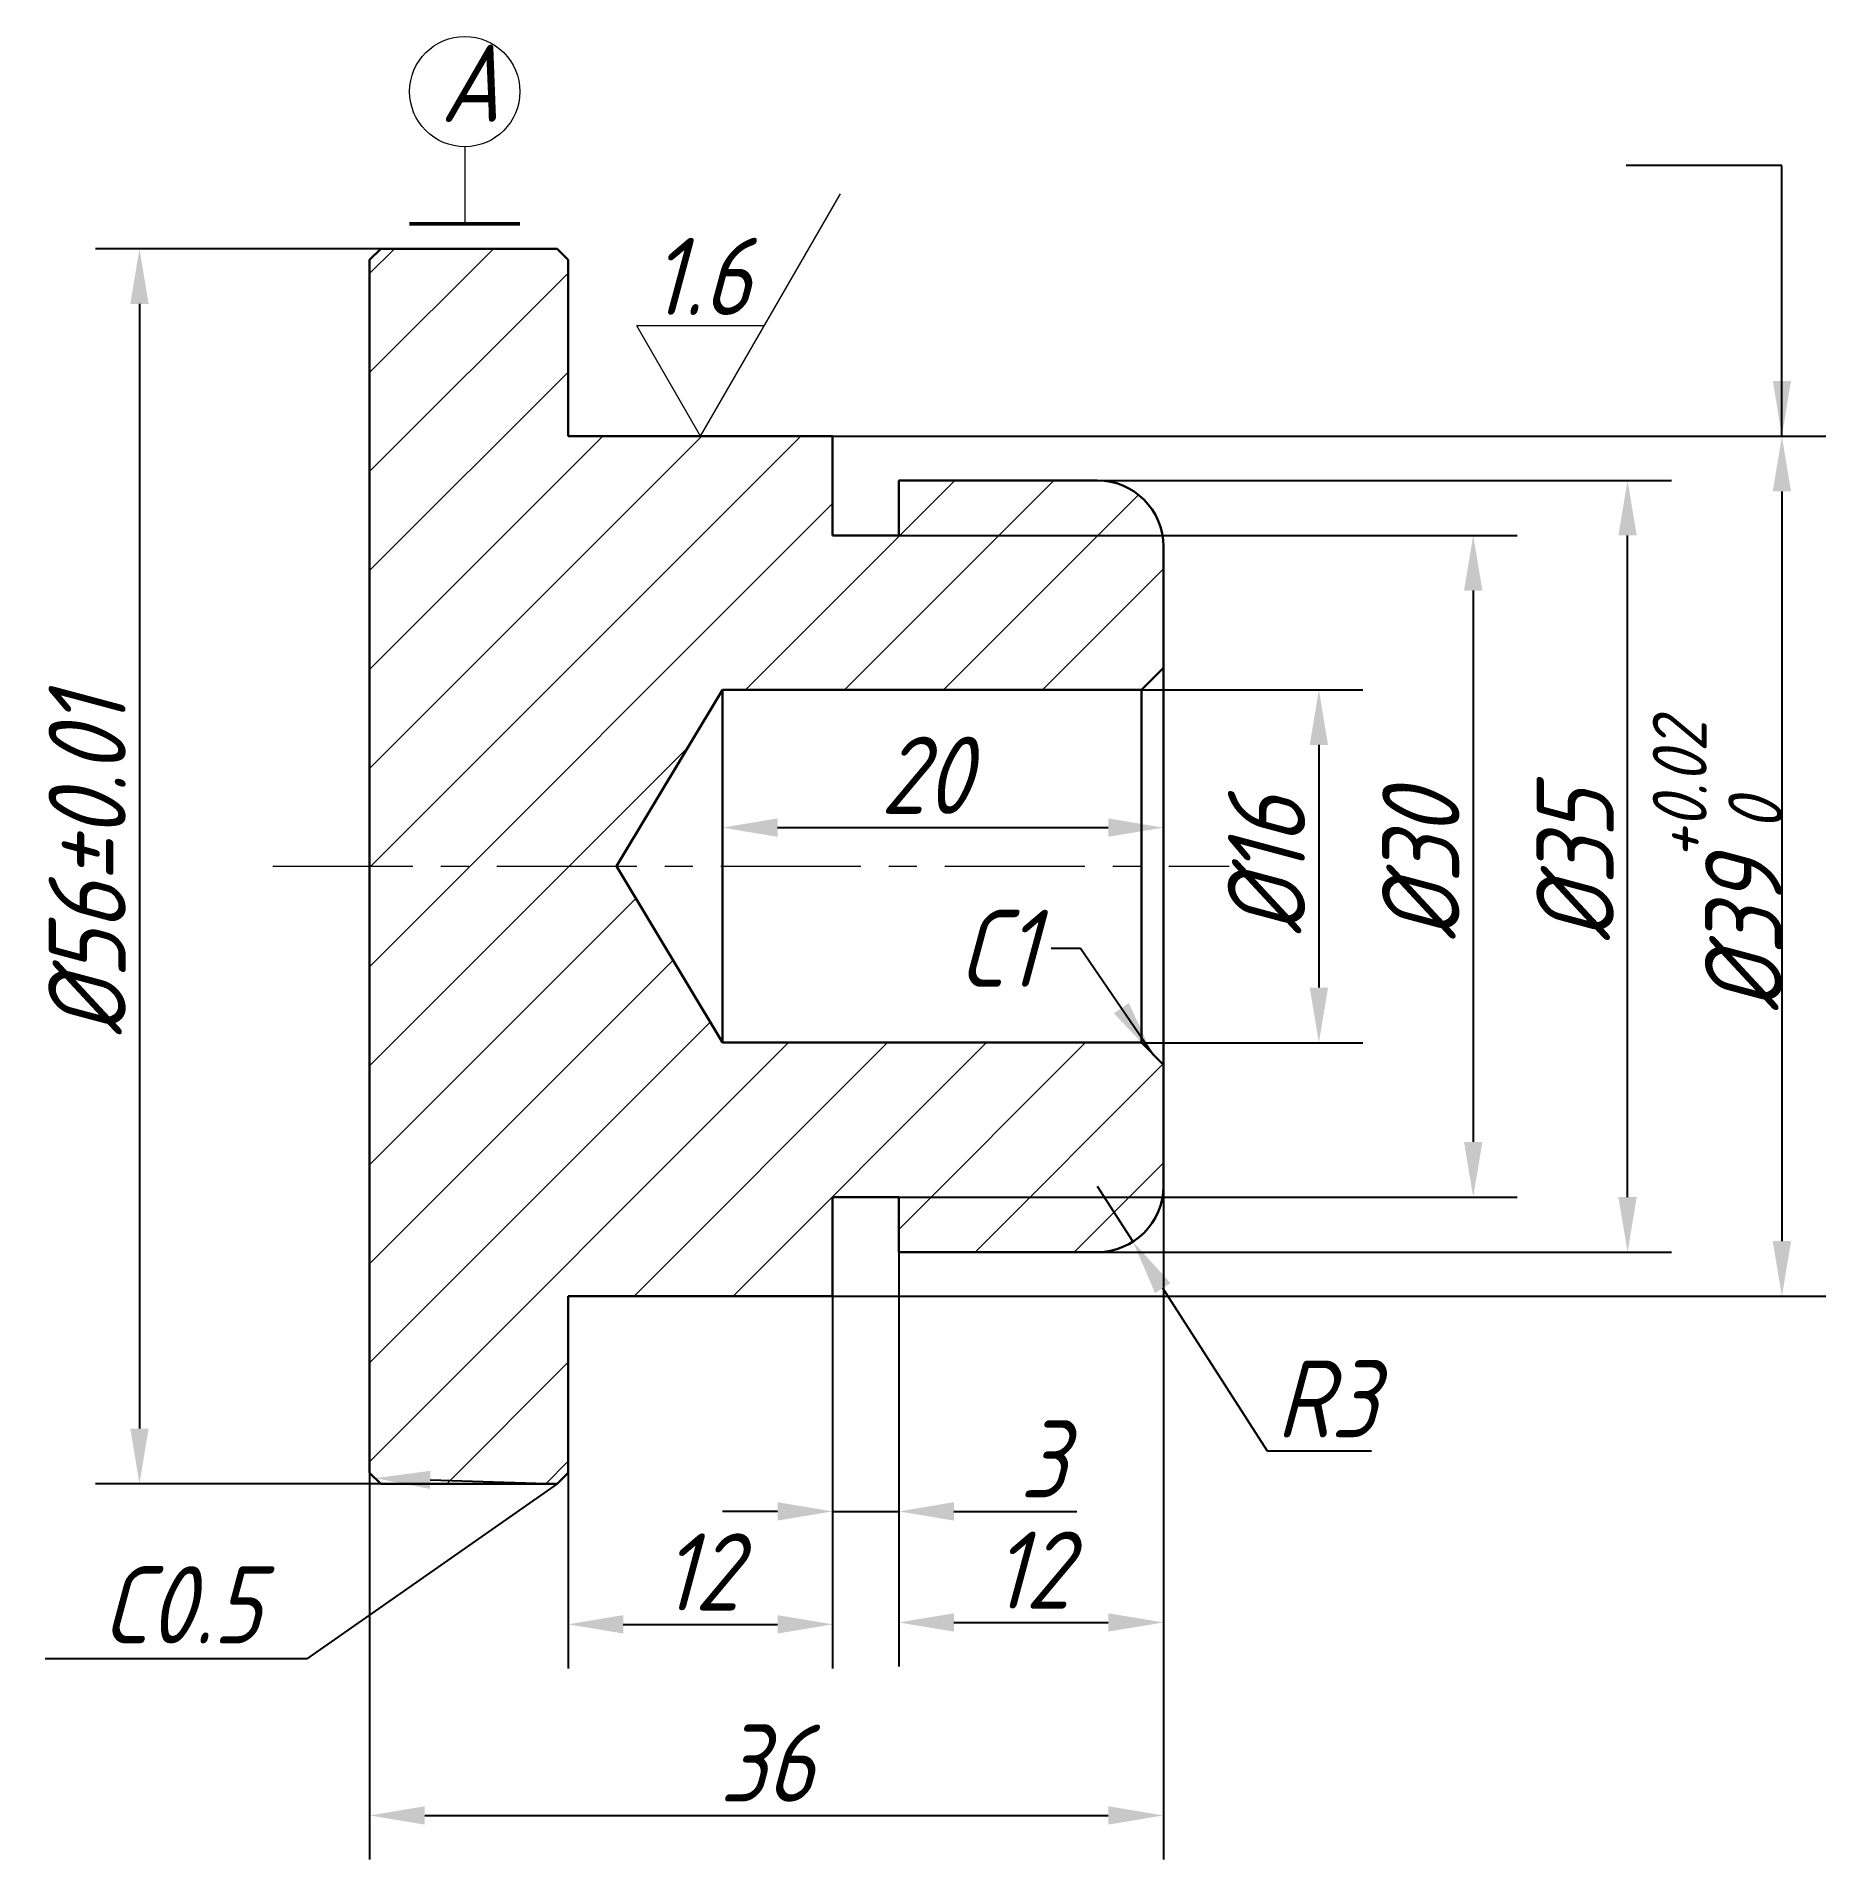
# Model space of a CAD drawing. Header units: millimetres. Extents: x 331.2 to 412.6, y 207 to 289.7.
import ezdxf
from ezdxf import colors
from ezdxf.entities.mleader import LeaderData, LeaderLine
from ezdxf.enums import TextEntityAlignment as Align
from ezdxf.math import Vec2, Vec3

# ---------------------------------------------------------------- set-up
doc = ezdxf.new("R2010")
doc.units = ezdxf.units.MM
doc.linetypes.add('CENTER', pattern=[50.8, 31.75, -6.35, 6.35, -6.35])
for name, color, linetype, lineweight in [('中心线', 1, 'CENTER', 15), ('剖面线', 8, 'Continuous', 15), ('标注', 3, 'Continuous', 15), ('标注 @ 1', 3, 'Continuous', 15), ('粗实线', 2, 'Continuous', 30)]:
    doc.layers.add(name, color=color, linetype=linetype, lineweight=lineweight)
doc.styles.add('GB3.5', font='gbeitc.shx', dxfattribs={"bigfont": 'gbcbig.shx'})
doc.styles.add('样式 1', font='gbeitc.shx', dxfattribs={"height": 3.5, "bigfont": 'gbcbig.shx'})
doc.dimstyles.new('正常标注', dxfattribs={"dimtxt": 3.5, "dimasz": 2.5, "dimexe": 2, "dimexo": 0, "dimtad": 1, "dimtoh": 1, "dimdec": 3, "dimdsep": 46, "dimtxsty": 'GB3.5', "dimcen": 2.5, "dimadec": 3, "dimazin": 2, "dimtfac": 1, "dimtdec": 3, "dimtmove": 0, "dimatfit": 3, "dimfxl": 0, "dimarcsym": 0})

# ---------------------------------------------------------------- blocks, each defined once
blk = doc.blocks.new('*D1')
at = {"layer": 'Defpoints', "color": 0, "transparency": 16777216}
for p in [(382.272, 237.543), (346.272, 224.543), (382.272, 208.999)]:
    blk.add_point(p, dxfattribs=at)
at = {"layer": '标注', "color": 0, "lineweight": -2, "transparency": 16777216}
for p, q in [((382.272, 237.543), (382.272, 206.999)), ((346.272, 224.543), (346.272, 206.999)), ((348.772, 208.999), (379.772, 208.999))]:
    blk.add_line(p, q, dxfattribs=at)
at = {"layer": '标注', "color": 0, "transparency": 16777216}
for points in [[(348.772, 209.416), (348.772, 208.583), (346.272, 208.999)], [(379.772, 209.416), (379.772, 208.583), (382.272, 208.999)]]:
    blk.add_solid(points, dxfattribs=at)
at = {"layer": '标注', "color": 0, "transparency": 16777216, "insert": (364.272, 211.374), "char_height": 3.5, "attachment_point": 5, "style": 'GB3.5'}
blk.add_mtext('36', dxfattribs=at)
blk = doc.blocks.new('*D2')
at = {"layer": 'Defpoints', "color": 0, "transparency": 16777216}
for p in [(382.272, 237.543), (370.272, 234.543), (382.272, 217.75)]:
    blk.add_point(p, dxfattribs=at)
at = {"layer": '标注', "color": 0, "lineweight": -2, "transparency": 16777216}
for p, q in [((382.272, 237.543), (382.272, 215.75)), ((370.272, 234.543), (370.272, 215.75)), ((372.772, 217.75), (379.772, 217.75))]:
    blk.add_line(p, q, dxfattribs=at)
at = {"layer": '标注', "color": 0, "transparency": 16777216}
for points in [[(372.772, 218.167), (372.772, 217.334), (370.272, 217.75)], [(379.772, 218.167), (379.772, 217.334), (382.272, 217.75)]]:
    blk.add_solid(points, dxfattribs=at)
at = {"layer": '标注', "color": 0, "transparency": 16777216, "insert": (376.272, 220.125), "char_height": 3.5, "attachment_point": 5, "style": 'GB3.5'}
blk.add_mtext('12', dxfattribs=at)
blk = doc.blocks.new('*D3')
at = {"layer": 'Defpoints', "color": 0, "transparency": 16777216}
for p in [(370.272, 234.543), (367.272, 232.543), (370.272, 222.787)]:
    blk.add_point(p, dxfattribs=at)
at = {"layer": '标注', "color": 0, "lineweight": -2, "transparency": 16777216}
for p, q in [((370.272, 234.543), (370.272, 220.787)), ((367.272, 232.543), (367.272, 220.787)), ((364.772, 222.787), (362.272, 222.787)), ((367.272, 222.787), (370.272, 222.787)), ((372.772, 222.787), (378.345, 222.787))]:
    blk.add_line(p, q, dxfattribs=at)
at = {"layer": '标注', "color": 0, "transparency": 16777216}
for points in [[(364.772, 223.204), (364.772, 222.371), (367.272, 222.787)], [(372.772, 223.204), (372.772, 222.371), (370.272, 222.787)]]:
    blk.add_solid(points, dxfattribs=at)
at = {"layer": '标注', "color": 0, "transparency": 16777216, "insert": (376.809, 225.162), "char_height": 3.5, "attachment_point": 5, "style": 'GB3.5'}
blk.add_mtext('3', dxfattribs=at)
blk = doc.blocks.new('*D4')
at = {"layer": 'Defpoints', "color": 0, "transparency": 16777216}
for p in [(367.272, 232.543), (355.272, 224.543), (367.272, 217.665)]:
    blk.add_point(p, dxfattribs=at)
at = {"layer": '标注', "color": 0, "lineweight": -2, "transparency": 16777216}
for p, q in [((367.272, 232.543), (367.272, 215.665)), ((355.272, 224.543), (355.272, 215.665)), ((357.772, 217.665), (364.772, 217.665))]:
    blk.add_line(p, q, dxfattribs=at)
at = {"layer": '标注', "color": 0, "transparency": 16777216}
for points in [[(357.772, 218.082), (357.772, 217.248), (355.272, 217.665)], [(364.772, 218.082), (364.772, 217.248), (367.272, 217.665)]]:
    blk.add_solid(points, dxfattribs=at)
at = {"layer": '标注', "color": 0, "transparency": 16777216, "insert": (361.272, 220.04), "char_height": 3.5, "attachment_point": 5, "style": 'GB3.5'}
blk.add_mtext('12', dxfattribs=at)
blk = doc.blocks.new('*D5')
at = {"layer": 'Defpoints', "color": 0, "transparency": 16777216}
for p in [(346.772, 280.043), (335.832, 224.043), (346.772, 224.043)]:
    blk.add_point(p, dxfattribs=at)
at = {"layer": '标注', "color": 0, "lineweight": -2, "transparency": 16777216}
for p, q in [((346.772, 280.043), (333.832, 280.043)), ((335.832, 277.543), (335.832, 226.543)), ((346.772, 224.043), (333.832, 224.043))]:
    blk.add_line(p, q, dxfattribs=at)
at = {"layer": '标注', "color": 0, "transparency": 16777216}
for points in [[(335.415, 277.543), (336.249, 277.543), (335.832, 280.043)], [(335.415, 226.543), (336.249, 226.543), (335.832, 224.043)]]:
    blk.add_solid(points, dxfattribs=at)
at = {"layer": '标注', "color": 0, "transparency": 16777216, "insert": (333.457, 252.043), "char_height": 3.5, "attachment_point": 5, "rotation": 90, "style": 'GB3.5'}
blk.add_mtext('%%C56%%P0.01', dxfattribs=at)
blk = doc.blocks.new('*D6')
at = {"layer": 'Defpoints', "color": 0, "transparency": 16777216}
for p in [(379.272, 269.543), (403.325, 269.543), (379.272, 234.543)]:
    blk.add_point(p, dxfattribs=at)
at = {"layer": '标注', "color": 0, "lineweight": -2, "transparency": 16777216}
for p, q in [((379.272, 269.543), (405.325, 269.543)), ((403.325, 237.043), (403.325, 267.043)), ((379.272, 234.543), (405.325, 234.543))]:
    blk.add_line(p, q, dxfattribs=at)
at = {"layer": '标注', "color": 0, "transparency": 16777216}
for points in [[(402.908, 267.043), (403.742, 267.043), (403.325, 269.543)], [(402.908, 237.043), (403.742, 237.043), (403.325, 234.543)]]:
    blk.add_solid(points, dxfattribs=at)
at = {"layer": '标注', "color": 0, "transparency": 16777216, "insert": (400.95, 252.043), "char_height": 3.5, "attachment_point": 5, "rotation": 90, "style": 'GB3.5'}
blk.add_mtext('%%C35', dxfattribs=at)
blk = doc.blocks.new('*D7')
at = {"layer": 'Defpoints', "color": 0, "transparency": 16777216}
for p in [(367.272, 271.543), (367.272, 232.543), (410.325, 232.543)]:
    blk.add_point(p, dxfattribs=at)
at = {"layer": '标注', "color": 0, "lineweight": -2, "transparency": 16777216}
for p, q in [((367.272, 271.543), (412.325, 271.543)), ((410.325, 269.043), (410.325, 235.043)), ((367.272, 232.543), (412.325, 232.543))]:
    blk.add_line(p, q, dxfattribs=at)
at = {"layer": '标注', "color": 0, "transparency": 16777216}
for points in [[(409.908, 269.043), (410.742, 269.043), (410.325, 271.543)], [(409.908, 235.043), (410.742, 235.043), (410.325, 232.543)]]:
    blk.add_solid(points, dxfattribs=at)
at = {"layer": '标注', "color": 0, "transparency": 16777216, "insert": (407.403, 252.043), "char_height": 3.5, "attachment_point": 5, "rotation": 90, "style": 'GB3.5'}
blk.add_mtext('%%C39{\\H0.7x;\\S+0.02^  0;}', dxfattribs=at)
blk = doc.blocks.new('*D8')
at = {"layer": 'Defpoints', "color": 0, "transparency": 16777216}
for p in [(381.272, 260.043), (381.272, 244.043), (389.325, 244.043)]:
    blk.add_point(p, dxfattribs=at)
at = {"layer": '标注', "color": 0, "lineweight": -2, "transparency": 16777216}
for p, q in [((381.272, 260.043), (391.325, 260.043)), ((389.325, 257.543), (389.325, 246.543)), ((381.272, 244.043), (391.325, 244.043))]:
    blk.add_line(p, q, dxfattribs=at)
at = {"layer": '标注', "color": 0, "transparency": 16777216}
for points in [[(388.908, 257.543), (389.742, 257.543), (389.325, 260.043)], [(388.908, 246.543), (389.742, 246.543), (389.325, 244.043)]]:
    blk.add_solid(points, dxfattribs=at)
at = {"layer": '标注', "color": 0, "transparency": 16777216, "insert": (386.95, 252.043), "char_height": 3.5, "attachment_point": 5, "rotation": 90, "style": 'GB3.5'}
blk.add_mtext('%%C16', dxfattribs=at)
blk = doc.blocks.new('*D9')
at = {"layer": 'Defpoints', "color": 0, "transparency": 16777216}
for p in [(370.272, 267.043), (370.272, 237.043), (396.325, 237.043)]:
    blk.add_point(p, dxfattribs=at)
at = {"layer": '标注', "color": 0, "lineweight": -2, "transparency": 16777216}
for p, q in [((370.272, 267.043), (398.325, 267.043)), ((396.325, 264.543), (396.325, 239.543)), ((370.272, 237.043), (398.325, 237.043))]:
    blk.add_line(p, q, dxfattribs=at)
at = {"layer": '标注', "color": 0, "transparency": 16777216}
for points in [[(395.908, 264.543), (396.742, 264.543), (396.325, 267.043)], [(395.908, 239.543), (396.742, 239.543), (396.325, 237.043)]]:
    blk.add_solid(points, dxfattribs=at)
at = {"layer": '标注', "color": 0, "transparency": 16777216, "insert": (393.95, 252.043), "char_height": 3.5, "attachment_point": 5, "rotation": 90, "style": 'GB3.5'}
blk.add_mtext('%%C30', dxfattribs=at)
blk = doc.blocks.new('*D10')
at = {"layer": 'Defpoints', "color": 0, "transparency": 16777216}
for p in [(382.272, 261.043), (362.272, 260.043), (382.272, 253.795)]:
    blk.add_point(p, dxfattribs=at)
at = {"layer": '标注', "color": 0, "lineweight": -2, "transparency": 16777216}
for p, q in [((382.272, 261.043), (382.272, 251.795)), ((362.272, 260.043), (362.272, 251.795)), ((364.772, 253.795), (379.772, 253.795))]:
    blk.add_line(p, q, dxfattribs=at)
at = {"layer": '标注', "color": 0, "transparency": 16777216}
for points in [[(364.772, 254.212), (364.772, 253.379), (362.272, 253.795)], [(379.772, 254.212), (379.772, 253.379), (382.272, 253.795)]]:
    blk.add_solid(points, dxfattribs=at)
at = {"layer": '标注', "color": 0, "transparency": 16777216, "insert": (371.476, 256.17), "char_height": 3.5, "attachment_point": 5, "style": 'GB3.5'}
blk.add_mtext('20', dxfattribs=at)
blk = doc.blocks.new('*D11')
at = {"layer": 'Defpoints', "color": 0, "transparency": 16777216}
for p in [(379.272, 237.543), (380.893, 235.019)]:
    blk.add_point(p, dxfattribs=at)
at = {"layer": '标注', "color": 0, "lineweight": -2, "transparency": 16777216}
for p, q in [((379.272, 237.543), (380.893, 235.019)), ((386.997, 225.515), (382.244, 232.916)), ((391.705, 225.515), (386.997, 225.515))]:
    blk.add_line(p, q, dxfattribs=at)
at = {"layer": '标注', "color": 0, "transparency": 16777216}
blk.add_solid([(382.595, 233.141), (381.894, 232.69), (380.893, 235.019)], dxfattribs=at)
at = {"layer": '标注', "color": 0, "transparency": 16777216, "insert": (389.664, 227.89), "char_height": 3.5, "attachment_point": 5, "style": 'GB3.5'}
blk.add_mtext('R3', dxfattribs=at)
blk = doc.blocks.new('粗糙度3.2-3')
for p, q in [((0, 0), (6.351, 11)), ((0, 0), (-2.887, 5)), ((2.887, 5), (-2.887, 5))]:
    blk.add_line(p, q)
at = {"color": 7, "style": '样式 1'}
blk.add_attdef('3.2', text='', height=3.5, dxfattribs=at).set_placement((0, 5.5), align=Align.CENTER)
blk = doc.blocks.new('基准')
at = {"layer": '标注'}
blk.add_line((0, 3.5), (0, 0), dxfattribs=at)
at = {"layer": '标注', "lineweight": 50}
blk.add_line((-2.5, 0), (2.5, 0), dxfattribs=at)
at = {"layer": '标注'}
blk.add_circle((0, 6), 2.5, dxfattribs=at)
at = {"layer": '标注', "style": 'GB3.5'}
blk.add_attdef('A', (-1.106, 4.629), '', height=3.5, dxfattribs=at)
blk = doc.blocks.new('*U15')
at = {"layer": '标注'}
ref = blk.add_blockref('基准', (350.587, 281.173), dxfattribs=at)
ref.add_attrib('A', 'A', (349.481, 285.802), dxfattribs={"layer": '标注 @ 1', "height": 3.5, "style": 'GB3.5'})

msp = doc.modelspace()

# ---------------------------------------------------------------- hatches: boundary and pattern name
at = {"layer": '剖面线'}
h = msp.add_hatch(dxfattribs=at)
h.set_pattern_fill('ANSI31', color=8)
h.paths.add_polyline_path([(382.2723, 266.5433, 0.4142136), (379.2723, 269.5433), (370.2723, 269.5433), (370.2723, 267.0433), (367.2723, 267.0433), (367.2723, 271.5433), (355.2723, 271.5433), (355.2723, 279.5433), (354.7723, 280.0433), (346.7723, 280.0433), (346.2723, 279.5433), (346.2723, 252.0433), (357.4654, 252.0433), (362.2723, 260.0433), (381.2723, 260.0433), (382.2723, 261.0433)])
h.paths.add_polyline_path([(382.2723, 243.0433), (381.2723, 244.0433), (362.2723, 244.0433), (357.4654, 252.0433), (346.2723, 252.0433), (346.2723, 224.5433), (346.7723, 224.0433), (354.7723, 224.0433), (355.2723, 224.5433), (355.2723, 232.5433), (367.2723, 232.5433), (367.2723, 237.0433), (370.2723, 237.0433), (370.2723, 234.5433), (379.2723, 234.5433, 0.4142136), (382.2723, 237.5433)])

# ---------------------------------------------------------------- linework, layer by layer
at = {"layer": '中心线', "ltscale": 0.2}
msp.add_line((341.8799, 252.0433), (385.2594, 252.0433), dxfattribs=at)
at = {"layer": '粗实线'}
for p, q in [((346.7723, 280.0433), (346.2723, 279.5433)), ((346.2723, 224.5433), (346.2723, 279.5433)), ((346.7723, 280.0433), (354.7723, 280.0433)), ((355.2723, 279.5433), (354.7723, 280.0433)), ((355.2723, 271.5433), (355.2723, 279.5433)), ((355.2723, 271.5433), (367.2723, 271.5433)), ((367.2723, 267.0433), (367.2723, 271.5433)), ((370.2723, 267.0433), (370.2723, 269.5433)), ((370.2723, 269.5433), (379.2723, 269.5433)), ((367.2723, 267.0433), (370.2723, 267.0433)), ((382.2723, 266.5433), (382.2723, 237.5433)), ((381.2723, 260.0433), (382.2723, 261.0433)), ((362.2723, 260.0433), (357.4654, 252.0433)), ((381.2723, 260.0433), (362.2723, 260.0433)), ((362.2723, 244.0433), (362.2723, 260.0433)), ((381.2723, 260.0433), (381.2723, 244.0433)), ((357.4654, 252.0433), (362.2723, 244.0433)), ((362.2723, 244.0433), (381.2723, 244.0433)), ((381.2723, 244.0433), (382.2723, 243.0433)), ((370.2723, 237.0433), (367.2723, 237.0433)), ((367.2723, 232.5433), (367.2723, 237.0433)), ((370.2723, 234.5433), (370.2723, 237.0433)), ((379.2723, 234.5433), (370.2723, 234.5433)), ((367.2723, 232.5433), (355.2723, 232.5433)), ((355.2723, 224.5433), (355.2723, 232.5433)), ((346.2723, 224.5433), (346.7723, 224.0433)), ((354.7723, 224.0433), (355.2723, 224.5433)), ((354.7723, 224.0433), (346.7723, 224.0433))]:
    msp.add_line(p, q, dxfattribs=at)
for centre, start, end in [((379.2723, 266.5433), 0, 90), ((379.2723, 237.5433), 270, 0)]:
    msp.add_arc(centre, 3, start, end, dxfattribs=at)

# ---------------------------------------------------------------- block references
at = {"layer": '标注'}
msp.add_blockref('*U15', (0, 0), dxfattribs=at)
ref = msp.add_blockref('粗糙度3.2-3', (361.2723, 271.5433), dxfattribs=at)
ref.add_attrib('3.2', '1.6', dxfattribs={"layer": '0', "height": 3.5, "style": '样式 1'}).set_placement((361.2723, 277.0433), align=Align.CENTER)

# ---------------------------------------------------------------- texts
at = {"layer": '标注', "insert": (376.557, 246.5705), "char_height": 3.5, "attachment_point": 9, "style": 'GB3.5'}
msp.add_mtext('C1', dxfattribs=at)

# ---------------------------------------------------------------- dimensions: what is measured, and where the dimension line sits
at = {"layer": '标注'}
dim = msp.add_linear_dim(base=(335.8319, 224.0433), p1=(346.7723, 280.0433), p2=(346.7723, 224.0433), angle=90, text='%%C<>%%P0.01', dimstyle='正常标注', dxfattribs=at)
dim.commit()
dim.dimension.update_dxf_attribs({"geometry": '*D5', "text_midpoint": (335.8319, 252.0433), "dimtype": 160})
for base, p1, p2, text, picture, middle in [((410.3249, 232.5433), (367.2723, 271.5433), (367.2723, 232.5433), '%%C<>{\\H0.7x;\\S+0.02^  0;}', '*D7', (410.3249, 252.0433)), ((403.3249, 269.5433), (379.2723, 234.5433), (379.2723, 269.5433), '%%C<>', '*D6', (403.3249, 252.0433)), ((396.3249, 237.0433), (370.2723, 267.0433), (370.2723, 237.0433), '%%C<>', '*D9', (396.3249, 252.0433)), ((389.3249, 244.0433), (381.2723, 260.0433), (381.2723, 244.0433), '%%C<>', '*D8', (389.3249, 252.0433))]:
    dim = msp.add_linear_dim(base=base, p1=p1, p2=p2, angle=90, text=text, dimstyle='正常标注', override={"dimtmove": 0}, dxfattribs=at)
    dim.commit()
    dim.dimension.update_dxf_attribs({"geometry": picture, "text_midpoint": middle, "dimtype": 160})
dim = msp.add_linear_dim(base=(382.2723, 253.7954), p1=(362.2723, 260.0433), p2=(382.2723, 261.0433), dimstyle='正常标注', dxfattribs=at)
dim.commit()
dim.dimension.update_dxf_attribs({"geometry": '*D10', "text_midpoint": (371.4756, 253.7954), "dimtype": 160})
for base, p1, p2, picture, middle in [((382.2723, 208.9995), (346.2723, 224.5433), (382.2723, 237.5433), '*D1', (364.2723, 211.3745)), ((382.2723, 217.7505), (370.2723, 234.5433), (382.2723, 237.5433), '*D2', (376.2723, 220.1255)), ((370.2723, 222.7874), (367.2723, 232.5433), (370.2723, 234.5433), '*D3', (376.8088, 225.1624)), ((367.2723, 217.6651), (355.2723, 224.5433), (367.2723, 232.5433), '*D4', (361.2723, 220.0401))]:
    dim = msp.add_linear_dim(base=base, p1=p1, p2=p2, dimstyle='正常标注', dxfattribs=at)
    dim.commit()
    dim.dimension.update_dxf_attribs({"geometry": picture, "text_midpoint": middle})
dim = msp.add_radius_dim(center=(379.2723, 237.5433), mpoint=(380.8935, 235.0191), dimstyle='正常标注', dxfattribs=at)
dim.commit()
dim.dimension.update_dxf_attribs({"geometry": '*D11', "text_midpoint": (389.6638, 225.5155), "dimtype": 164})

# ---------------------------------------------------------------- leaders
msp.add_leader([(410.3249, 271.5433), (410.3249, 283.8162), (403.2656, 283.8162)], dimstyle='正常标注', override={"dimgap": 0.625, "dimtad": 0}, dxfattribs=at)
at = {"layer": '标注', "annotation_type": 0, "has_hookline": 1, "hookline_direction": 1, "text_width": 3.2812}
msp.add_leader([(381.7723, 243.5433), (378.5072, 248.3205), (377.182, 248.3205)], dimstyle='正常标注', override={"dimgap": 0.625, "dimtad": 0}, dxfattribs=at)
at = {"layer": '标注'}
ml = msp.add_multileader_mtext('Standard', dxfattribs=at)
ml.set_content('C0.5', color=256, style='GB3.5')
ml.set_leader_properties()
ml.build(insert=Vec2(0, 0))
ml.multileader.update_dxf_attribs({"text_right_attachment_type": 6, "dogleg_length": 2, "arrow_head_size": 2.5})
ctx = ml.context
ctx.base_point, ctx.char_height, ctx.arrow_head_size, ctx.landing_gap_size, ctx.plane_origin = Vec3(334.5285, 218.5512), 3.5, 2.5, 0.09, Vec3(346.5223, 224.2933)
ctx.right_attachment, ctx.text_align_type = 6, 2
notes = []
notes.append((ctx, [(0, (1, 1, 0), (343.4168, 216.1012), (-1, 0), 2, [(1, [(346.5223, 224.2933), (354.7723, 224.0433)], 0, [])])]))
ctx.mtext.insert, ctx.mtext.alignment, ctx.mtext.flow_direction = Vec3(341.3268, 220.3012), 3, 5
for ctx, leaders in notes:
    for number, flags, end, landing, length, lines in leaders:
        leader = LeaderData()
        leader.index, (leader.has_last_leader_line, leader.has_dogleg_vector, leader.attachment_direction) = number, flags
        leader.last_leader_point, leader.dogleg_vector, leader.dogleg_length = Vec3(end), Vec3(landing), length
        for number, points, colour, breaks in lines:
            line = LeaderLine()
            line.index, line.vertices, line.color, line.breaks = number, Vec3.list(points), colors.encode_raw_color(colour), breaks
            leader.lines.append(line)
        ctx.leaders.append(leader)

doc.saveas('drawing.dxf')
